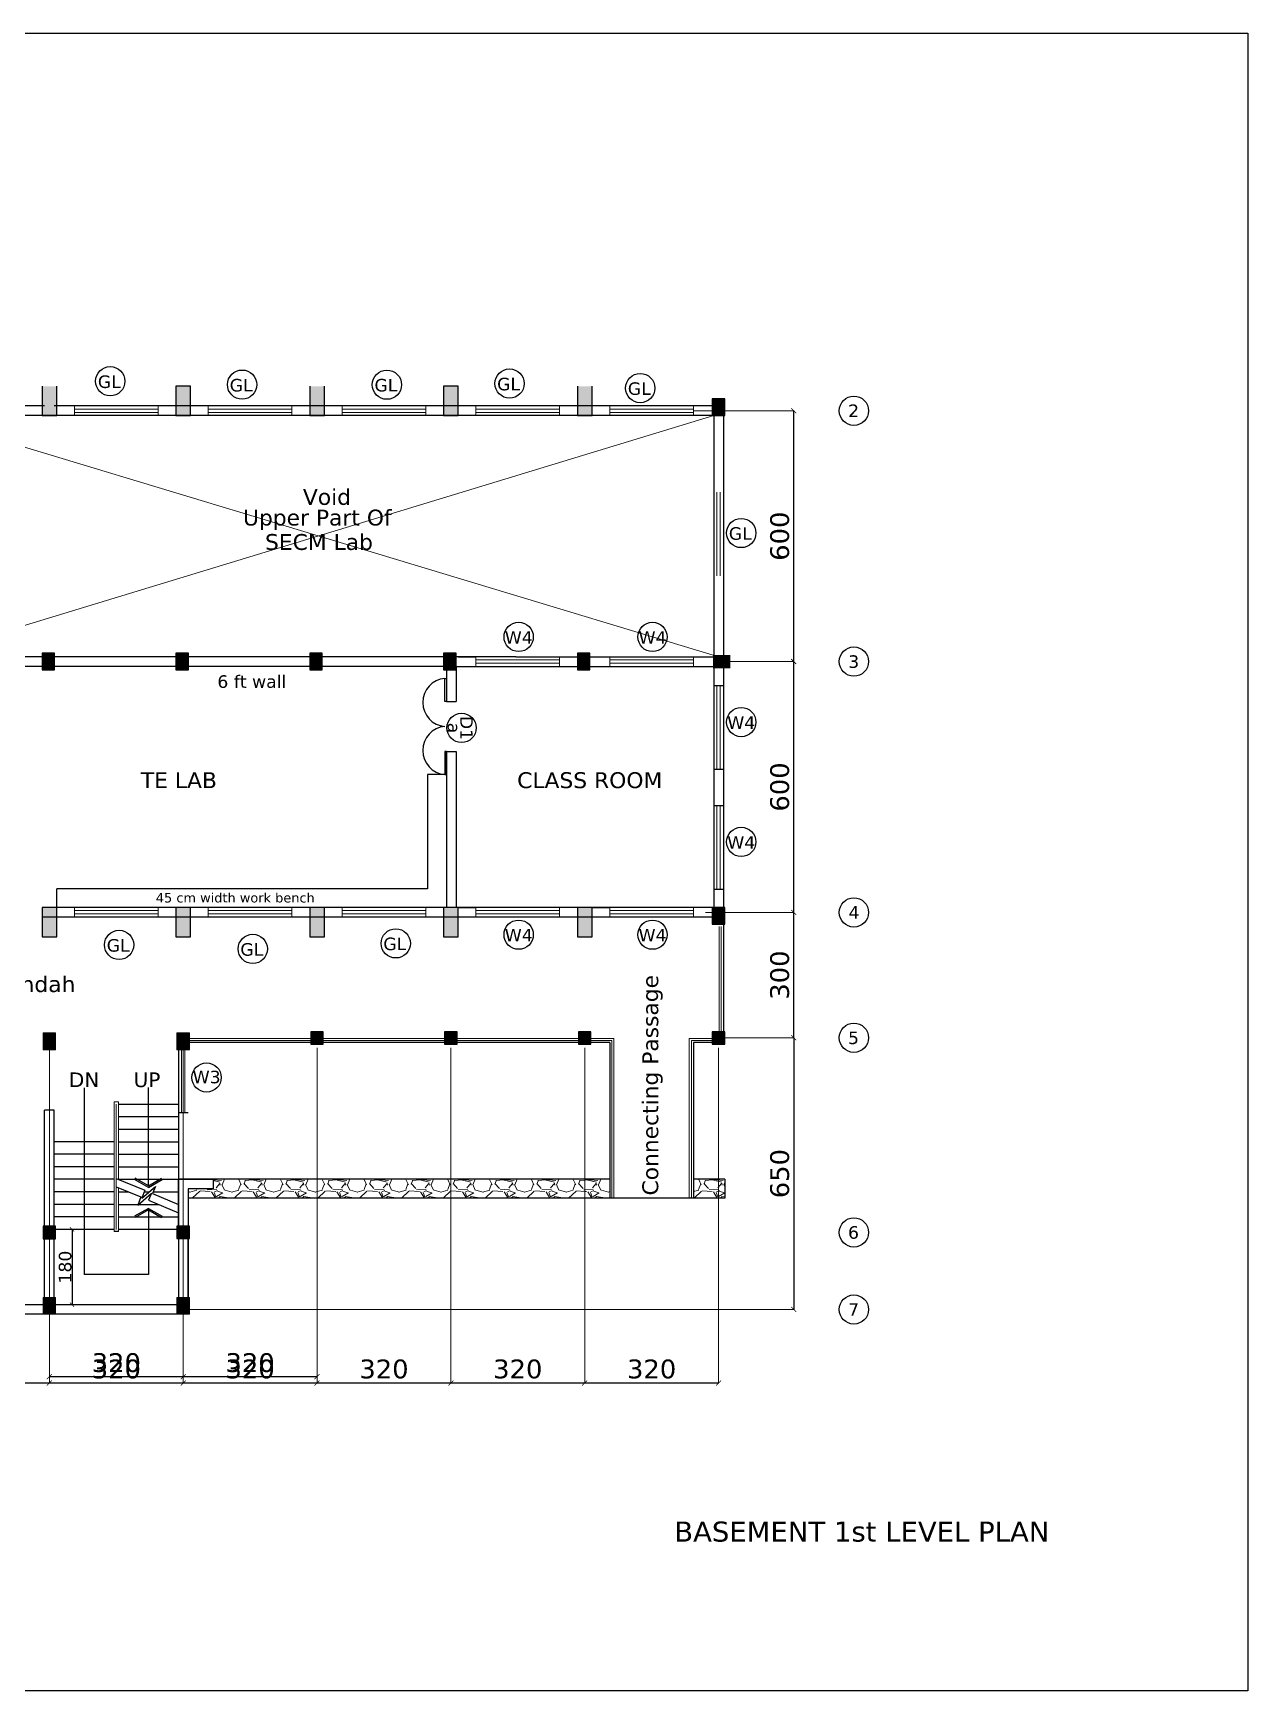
# Model space of a CAD drawing. Header units: millimetres. Extents: x 360755 to 379544, y -205643 to -201628.
# Drawn here: x 369899 to 372804, y -205643 to -201677 of the extents above; entities that cross this region are included whole.
import ezdxf
from ezdxf.enums import TextEntityAlignment as Align

# ---------------------------------------------------------------- set-up
doc = ezdxf.new("R2010")
doc.units = ezdxf.units.MM
doc.header["$LTSCALE"] = 2
doc.header["$MEASUREMENT"] = 0
doc.header["$PDMODE"] = 34
doc.linetypes.add('HIDDEN', pattern=[0.375, 0.25, -0.125])
for name, color, linetype in [('COLS', 2, 'Continuous'), ('DOOR N WINDOWS', 15, 'Continuous'), ('p col', 103, 'Continuous'), ('p door', 23, 'Continuous'), ('p wall', 43, 'Continuous'), ('TEXT', 7, 'Continuous'), ('trees', 3, 'Continuous'), ('Wall', 43, 'Continuous')]:
    doc.layers.add(name, color=color, linetype=linetype)
doc.layers.add('h ra', color=223, linetype='Continuous', lineweight=9)
doc.layers.add('hatch', color=253, linetype='Continuous', lineweight=9)
doc.styles.add('ERNATFORDIM', font='verdana.ttf')
doc.styles.add('p1', font='verdana.ttf', dxfattribs={"height": 30})
doc.styles.add('S 40', font='verdana.ttf', dxfattribs={"height": 40})
doc.styles.add('S 45', font='verdana.ttf', dxfattribs={"height": 45})
doc.styles.add('ver25', font='verdana.ttf', dxfattribs={"height": 25})
doc.dimstyles.new('S 40', dxfattribs={"dimtxt": 35, "dimasz": 12, "dimexe": 1.25, "dimexo": 0.625, "dimgap": 10, "dimtad": 1, "dimdec": 0, "dimtxsty": 'S 40', "dimblk": 'ARCHTICK', "dimcen": 2.5, "dimclrd": 96, "dimclre": 128, "dimclrt": 96, "dimadec": 0, "dimazin": 0, "dimtfac": 1, "dimtdec": 0, "dimtmove": 1, "dimatfit": 3, "dimldrblk": 'OPEN30', "dimfxl": 1, "dimlwe": 5, "dimarcsym": 0})
doc.dimstyles.get("Standard").update_dxf_attribs({"dimtxt": 0.18, "dimasz": 0.18, "dimexe": 0.18, "dimexo": 0.0625, "dimgap": 0.09, "dimtad": 0, "dimtih": 1, "dimtoh": 1, "dimdec": 4, "dimzin": 0, "dimdsep": 46, "dimtxsty": 'Standard', "dimcen": 0.09, "dimadec": 0, "dimazin": 0, "dimtfac": 1, "dimtdec": 4, "dimtofl": 0, "dimtmove": 0, "dimatfit": 3, "dimfxl": 1, "dimtolj": 1, "dimtzin": 0, "dimarcsym": 0})
pattern_1 = [(228.0128, (-57053.734, -47432.139), (-799.99982322, -900.00013416), [13.4536, -1331.9088]), (184.9697, (-57062.7343, -47442.139), (1200.00010515, 99.9991307), [23.0868, -2285.5925]), (132.5104, (-57085.7343, -47444.139), (999.999071835, -1100.00086739), [16.2788, -1611.6032]), (267.2737, (-57124.7343, -47469.139), (99.999601773, 2000.000029497), [21.0238, -2081.3558]), (292.8337, (-57125.7343, -47490.139), (-500.000990544, 1199.99964118), [20.6155, -2040.9373]), (357.2737, (-57117.7343, -47509.139), (-2000.000029497, 99.999601773), [21.0238, -2081.3558]), (37.6942, (-57096.7343, -47510.1392), (-1300.000734562, -999.999040516), [27.8029, -2752.4849]), (72.2553, (-57074.7343, -47493.1392), (700.00107627, 2199.999623124), [26.2488, -2598.6321]), (121.4296, (-57066.7343, -47468.139), (-800.00082342, 1299.99950365), [21.095, -2088.4073]), (175.2364, (-57077.734, -47450.139), (1100.00009463, -99.99915327), [24.0832, -1180.0763]), (222.3974, (-57101.7343, -47448.1392), (-1200.000735107, -1099.999208201), [31.1448, -3083.3375]), (138.8141, (-57025.734, -47470.139), (-700.00029468, 599.99973133), [10.6301, -1052.3844]), (171.4692, (-57033.7343, -47463.139), (1299.99982848, -200.000791004), [20.2237, -2002.1511]), (225, (-57053.734, -47460.14), (-1e-14, -100.000031), [14.1421, -127.2792]), (203.1986, (-57060.734, -47448.139), (499.99997307, 200.00013253), [7.6158, -753.9615]), (291.8014, (-57067.734, -47451.14), (-99.99999105, 300.0000273), [10.7703, -527.7462]), (30.9638, (-57063.734, -47461.14), (299.9998022, 200.00024835), [17.4929, -565.6023]), (161.5651, (-57048.734, -47452.14), (200.0000435, -99.9998403), [12.6491, -303.5787]), (16.3895, (-57125.7343, -47451.139), (1000.00021984, 299.99927098), [17.72, -1754.2845]), (70.3462, (-57108.7343, -47446.139), (-399.99952474, -1100.00021356), [14.8661, -1471.7408]), (293.1986, (-57048.734, -47432.139), (-200.00013253, 499.99997307), [15.2315, -746.3458]), (343.6105, (-57042.7343, -47446.139), (-1000.00021984, 299.99927098), [17.72, -1754.2845]), (339.444, (-57125.734, -47513.139), (-500.00018445, 199.99959964), [17.088, -837.3124]), (294.7751, (-57109.734, -47519.139), (-499.99921892, 1100.00034218), [14.3178, -1417.4643]), (66.8014, (-57047.734, -47532.139), (200.00013253, 499.99997307), [15.2315, -746.3458]), (17.354, (-57041.7343, -47518.139), (-1300.00020191, -399.999450226), [16.7631, -1659.5424]), (69.444, (-57096.734, -47532.139), (-199.99959964, -500.00018445), [8.544, -845.8564]), (101.3099, (-57053.734, -47532.14), (-99.9997632, 400.0000752), [5.099, -504.8029]), (165.9638, (-57054.734, -47527.14), (300.0000546, -99.9998057), [20.6155, -391.695]), (186.009, (-57074.7343, -47522.139), (999.99997509, 99.99993175), [19.105, -1891.3923]), (303.6901, (-57063.734, -47470.14), (-100.0001335, 199.9999558), [14.4222, -346.1329]), (353.1572, (-57055.7343, -47482.139), (1699.999936548, -200.000799792), [25.1794, -2492.7563]), (60.9454, (-57030.734, -47485.139), (-400.00000272, -700.00003846), [10.2956, -1019.2674]), (90, (-57025.73, -47476.14), (-100, 100), [6, -94]), (120.2564, (-57076.734, -47519.139), (399.99948868, -700.00024559), [13.8924, -1375.352]), (48.0128, (-57083.734, -47507.139), (799.99982322, 900.00013416), [26.9072, -1318.4552]), (0, (-57065.73, -47487.14), (100, 100), [26, -74]), (325.3048, (-57039.7343, -47487.139), (-999.9994259, 700.00086096), [15.8114, -1565.3274]), (254.0546, (-57026.734, -47496.139), (-99.99998893, -400.00001267), [14.5602, -713.4508]), (207.646, (-57030.7343, -47510.139), (-1899.999580718, -1000.000771317), [23.7065, -2346.9474]), (175.4261, (-57051.7343, -47521.139), (-1300.00005583, 99.999480116), [25.0799, -2482.9074])]

# ---------------------------------------------------------------- blocks, each defined once
blk = doc.blocks.new('_ArchTick')
at = {"layer": 'p col', "color": 0, "const_width": 0.15}
blk.add_lwpolyline([(-0.5, -0.5), (0.5, 0.5)], dxfattribs=at)
blk = doc.blocks.new('*D896')
at = {"layer": 'Defpoints', "color": 0}
for p in [(371506.6, -203780.5), (371718, -203780.5), (371522.4, -204080.5)]:
    blk.add_point(p, dxfattribs=at)
at = {"layer": 'Wall', "color": 128, "lineweight": 5}
for p, q in [((371507.2, -203780.5), (371719.3, -203780.5)), ((371523, -204080.5), (371719.3, -204080.5))]:
    blk.add_line(p, q, dxfattribs=at)
at = {"layer": 'Wall', "color": 96, "lineweight": -2}
blk.add_line((371718, -204080.5), (371718, -203780.5), dxfattribs=at)
at = {"layer": 'Wall', "color": 96, "lineweight": -2, "xscale": 12, "yscale": 12, "zscale": 12}
for p, rotation in [((371718, -203780.5), 90), ((371718, -204080.5), 270)]:
    blk.add_blockref('_ArchTick', p, dxfattribs=dict(at, rotation=rotation))
at = {"layer": 'Wall', "color": 96, "insert": (371684.6, -203930.5), "char_height": 45, "attachment_point": 5, "rotation": 90, "style": 'S 45'}
blk.add_mtext('300', dxfattribs=at)
blk = doc.blocks.new('_Open30')
at = {"color": 0, "linetype": 'ByBlock', "lineweight": -2}
for p, q in [((-1, 0.27), (0, 0)), ((0, 0), (-1, -0.27)), ((0, 0), (-1, 0))]:
    blk.add_line(p, q, dxfattribs=at)
blk = doc.blocks.new('*D897')
at = {"layer": 'Defpoints', "color": 0}
for p in [(371549.7, -203180.5), (371718, -203180.5), (371506.6, -203780.5)]:
    blk.add_point(p, dxfattribs=at)
at = {"layer": 'Wall', "color": 128, "lineweight": 5}
for p, q in [((371550.3, -203180.5), (371719.3, -203180.5)), ((371507.2, -203780.5), (371719.3, -203780.5))]:
    blk.add_line(p, q, dxfattribs=at)
at = {"layer": 'Wall', "color": 96, "lineweight": -2}
blk.add_line((371718, -203780.5), (371718, -203180.5), dxfattribs=at)
at = {"layer": 'Wall', "color": 96, "lineweight": -2, "xscale": 12, "yscale": 12, "zscale": 12}
for p, rotation in [((371718, -203180.5), 90), ((371718, -203780.5), 270)]:
    blk.add_blockref('_ArchTick', p, dxfattribs=dict(at, rotation=rotation))
at = {"layer": 'Wall', "color": 96, "insert": (371684.6, -203480.5), "char_height": 45, "attachment_point": 5, "rotation": 90, "style": 'S 45'}
blk.add_mtext('600', dxfattribs=at)
blk = doc.blocks.new('*D898')
at = {"layer": 'Defpoints', "color": 0}
for p in [(371478.2, -202580.5), (371718, -202580.5), (371549.7, -203180.5)]:
    blk.add_point(p, dxfattribs=at)
at = {"layer": 'Wall', "color": 128, "lineweight": 5}
for p, q in [((371478.8, -202580.5), (371719.3, -202580.5)), ((371550.3, -203180.5), (371719.3, -203180.5))]:
    blk.add_line(p, q, dxfattribs=at)
at = {"layer": 'Wall', "color": 96, "lineweight": -2}
blk.add_line((371718, -203180.5), (371718, -202580.5), dxfattribs=at)
at = {"layer": 'Wall', "color": 96, "lineweight": -2, "xscale": 12, "yscale": 12, "zscale": 12}
for p, rotation in [((371718, -202580.5), 90), ((371718, -203180.5), 270)]:
    blk.add_blockref('_ArchTick', p, dxfattribs=dict(at, rotation=rotation))
at = {"layer": 'Wall', "color": 96, "insert": (371684.6, -202880.5), "char_height": 45, "attachment_point": 5, "rotation": 90, "style": 'S 45'}
blk.add_mtext('600', dxfattribs=at)
blk = doc.blocks.new('*D899')
at = {"layer": 'Defpoints', "color": 0}
for p in [(371218.2, -204104), (371538.2, -204104), (371218.2, -204906.5)]:
    blk.add_point(p, dxfattribs=at)
at = {"layer": 'Wall', "color": 128, "lineweight": 5}
for p, q in [((371218.2, -204104.6), (371218.2, -204907.8)), ((371538.2, -204104.6), (371538.2, -204907.8))]:
    blk.add_line(p, q, dxfattribs=at)
at = {"layer": 'Wall', "color": 96, "lineweight": -2}
blk.add_line((371538.2, -204906.5), (371218.2, -204906.5), dxfattribs=at)
at = {"layer": 'Wall', "color": 96, "lineweight": -2, "xscale": 12, "yscale": 12, "zscale": 12, "rotation": 180}
blk.add_blockref('_ArchTick', (371218.2, -204906.5), dxfattribs=at)
at = {"layer": 'Wall', "color": 96, "lineweight": -2, "xscale": 12, "yscale": 12, "zscale": 12}
blk.add_blockref('_ArchTick', (371538.2, -204906.5), dxfattribs=at)
at = {"layer": 'Wall', "color": 96, "insert": (371378.2, -204873.1), "char_height": 45, "attachment_point": 5, "style": 'S 45'}
blk.add_mtext('320', dxfattribs=at)
blk = doc.blocks.new('*D900')
at = {"layer": 'Defpoints', "color": 0}
for p in [(370898.2, -204104), (371218.2, -204104), (370898.2, -204906.5)]:
    blk.add_point(p, dxfattribs=at)
at = {"layer": 'Wall', "color": 128, "lineweight": 5}
for p, q in [((370898.2, -204104.6), (370898.2, -204907.8)), ((371218.2, -204104.6), (371218.2, -204907.8))]:
    blk.add_line(p, q, dxfattribs=at)
at = {"layer": 'Wall', "color": 96, "lineweight": -2}
blk.add_line((371218.2, -204906.5), (370898.2, -204906.5), dxfattribs=at)
at = {"layer": 'Wall', "color": 96, "lineweight": -2, "xscale": 12, "yscale": 12, "zscale": 12, "rotation": 180}
blk.add_blockref('_ArchTick', (370898.2, -204906.5), dxfattribs=at)
at = {"layer": 'Wall', "color": 96, "lineweight": -2, "xscale": 12, "yscale": 12, "zscale": 12}
blk.add_blockref('_ArchTick', (371218.2, -204906.5), dxfattribs=at)
at = {"layer": 'Wall', "color": 96, "insert": (371058.2, -204873.1), "char_height": 45, "attachment_point": 5, "style": 'S 45'}
blk.add_mtext('320', dxfattribs=at)
blk = doc.blocks.new('*D901')
at = {"layer": 'Defpoints', "color": 0}
for p in [(370578.2, -204104), (370898.2, -204104), (370578.2, -204906.5)]:
    blk.add_point(p, dxfattribs=at)
at = {"layer": 'Wall', "color": 128, "lineweight": 5}
for p, q in [((370578.2, -204104.6), (370578.2, -204907.8)), ((370898.2, -204104.6), (370898.2, -204907.8))]:
    blk.add_line(p, q, dxfattribs=at)
at = {"layer": 'Wall', "color": 96, "lineweight": -2}
blk.add_line((370898.2, -204906.5), (370578.2, -204906.5), dxfattribs=at)
at = {"layer": 'Wall', "color": 96, "lineweight": -2, "xscale": 12, "yscale": 12, "zscale": 12, "rotation": 180}
blk.add_blockref('_ArchTick', (370578.2, -204906.5), dxfattribs=at)
at = {"layer": 'Wall', "color": 96, "lineweight": -2, "xscale": 12, "yscale": 12, "zscale": 12}
blk.add_blockref('_ArchTick', (370898.2, -204906.5), dxfattribs=at)
at = {"layer": 'Wall', "color": 96, "insert": (370738.2, -204873.1), "char_height": 45, "attachment_point": 5, "style": 'S 45'}
blk.add_mtext('320', dxfattribs=at)
blk = doc.blocks.new('*D902')
at = {"layer": 'Defpoints', "color": 0}
for p in [(370258.2, -204104), (370578.2, -204104), (370258.2, -204906.5)]:
    blk.add_point(p, dxfattribs=at)
at = {"layer": 'Wall', "color": 128, "lineweight": 5}
for p, q in [((370258.2, -204104.6), (370258.2, -204907.8)), ((370578.2, -204104.6), (370578.2, -204907.8))]:
    blk.add_line(p, q, dxfattribs=at)
at = {"layer": 'Wall', "color": 96, "lineweight": -2}
blk.add_line((370578.2, -204906.5), (370258.2, -204906.5), dxfattribs=at)
at = {"layer": 'Wall', "color": 96, "lineweight": -2, "xscale": 12, "yscale": 12, "zscale": 12, "rotation": 180}
blk.add_blockref('_ArchTick', (370258.2, -204906.5), dxfattribs=at)
at = {"layer": 'Wall', "color": 96, "lineweight": -2, "xscale": 12, "yscale": 12, "zscale": 12}
blk.add_blockref('_ArchTick', (370578.2, -204906.5), dxfattribs=at)
at = {"layer": 'Wall', "color": 96, "insert": (370418.2, -204873.1), "char_height": 45, "attachment_point": 5, "style": 'S 45'}
blk.add_mtext('320', dxfattribs=at)
blk = doc.blocks.new('*D903')
at = {"layer": 'Defpoints', "color": 0}
for p in [(369938.2, -204104), (370258.2, -204104), (369938.2, -204906.5)]:
    blk.add_point(p, dxfattribs=at)
at = {"layer": 'Wall', "color": 128, "lineweight": 5}
for p, q in [((369938.2, -204104.6), (369938.2, -204907.8)), ((370258.2, -204104.6), (370258.2, -204907.8))]:
    blk.add_line(p, q, dxfattribs=at)
at = {"layer": 'Wall', "color": 96, "lineweight": -2}
blk.add_line((370258.2, -204906.5), (369938.2, -204906.5), dxfattribs=at)
at = {"layer": 'Wall', "color": 96, "lineweight": -2, "xscale": 12, "yscale": 12, "zscale": 12, "rotation": 180}
blk.add_blockref('_ArchTick', (369938.2, -204906.5), dxfattribs=at)
at = {"layer": 'Wall', "color": 96, "lineweight": -2, "xscale": 12, "yscale": 12, "zscale": 12}
blk.add_blockref('_ArchTick', (370258.2, -204906.5), dxfattribs=at)
at = {"layer": 'Wall', "color": 96, "insert": (370098.2, -204873.1), "char_height": 45, "attachment_point": 5, "style": 'S 45'}
blk.add_mtext('320', dxfattribs=at)
blk = doc.blocks.new('*D904')
at = {"layer": 'Defpoints', "color": 0}
for p in [(369618.2, -204104), (369938.2, -204104), (369618.2, -204906.5)]:
    blk.add_point(p, dxfattribs=at)
at = {"layer": 'Wall', "color": 128, "lineweight": 5}
for p, q in [((369618.2, -204104.6), (369618.2, -204907.8)), ((369938.2, -204104.6), (369938.2, -204907.8))]:
    blk.add_line(p, q, dxfattribs=at)
at = {"layer": 'Wall', "color": 96, "lineweight": -2}
blk.add_line((369938.2, -204906.5), (369618.2, -204906.5), dxfattribs=at)
at = {"layer": 'Wall', "color": 96, "lineweight": -2, "xscale": 12, "yscale": 12, "zscale": 12, "rotation": 180}
blk.add_blockref('_ArchTick', (369618.2, -204906.5), dxfattribs=at)
at = {"layer": 'Wall', "color": 96, "lineweight": -2, "xscale": 12, "yscale": 12, "zscale": 12}
blk.add_blockref('_ArchTick', (369938.2, -204906.5), dxfattribs=at)
at = {"layer": 'Wall', "color": 96, "insert": (369778.2, -204873.1), "char_height": 45, "attachment_point": 5, "style": 'S 45'}
blk.add_mtext('320', dxfattribs=at)
blk = doc.blocks.new('*D910')
at = {"layer": 'Defpoints', "color": 0}
for p in [(371549.7, -204080.5), (370269.7, -204730.5), (371718, -204730.5)]:
    blk.add_point(p, dxfattribs=at)
at = {"layer": 'Wall', "color": 128, "lineweight": 5}
for p, q in [((371550.3, -204080.5), (371719.3, -204080.5)), ((370270.3, -204730.5), (371719.3, -204730.5))]:
    blk.add_line(p, q, dxfattribs=at)
at = {"layer": 'Wall', "color": 96, "lineweight": -2}
blk.add_line((371718, -204080.5), (371718, -204730.5), dxfattribs=at)
at = {"layer": 'Wall', "color": 96, "lineweight": -2, "xscale": 12, "yscale": 12, "zscale": 12}
for p, rotation in [((371718, -204080.5), 90), ((371718, -204730.5), 270)]:
    blk.add_blockref('_ArchTick', p, dxfattribs=dict(at, rotation=rotation))
at = {"layer": 'Wall', "color": 96, "insert": (371684.6, -204405.5), "char_height": 45, "attachment_point": 5, "rotation": 90, "style": 'S 45'}
blk.add_mtext('650', dxfattribs=at)
blk = doc.blocks.new('*D887')
at = {"layer": 'Defpoints', "color": 0}
for p in [(370258.2, -204104), (370578.2, -204104), (370258.2, -204891.3)]:
    blk.add_point(p, dxfattribs=at)
at = {"layer": 'Wall', "color": 128, "lineweight": 5}
for p, q in [((370258.2, -204104.6), (370258.2, -204892.6)), ((370578.2, -204104.6), (370578.2, -204892.6))]:
    blk.add_line(p, q, dxfattribs=at)
at = {"layer": 'Wall', "color": 96, "lineweight": -2}
blk.add_line((370578.2, -204891.3), (370258.2, -204891.3), dxfattribs=at)
at = {"layer": 'Wall', "color": 96, "lineweight": -2, "xscale": 12, "yscale": 12, "zscale": 12, "rotation": 180}
blk.add_blockref('_ArchTick', (370258.2, -204891.3), dxfattribs=at)
at = {"layer": 'Wall', "color": 96, "lineweight": -2, "xscale": 12, "yscale": 12, "zscale": 12}
blk.add_blockref('_ArchTick', (370578.2, -204891.3), dxfattribs=at)
at = {"layer": 'Wall', "color": 96, "insert": (370418.2, -204857.9), "char_height": 45, "attachment_point": 5, "style": 'S 45'}
blk.add_mtext('320', dxfattribs=at)
blk = doc.blocks.new('*D888')
at = {"layer": 'Defpoints', "color": 0}
for p in [(369938.2, -204104), (370258.2, -204104), (369938.2, -204891.3)]:
    blk.add_point(p, dxfattribs=at)
at = {"layer": 'Wall', "color": 128, "lineweight": 5}
for p, q in [((369938.2, -204104.6), (369938.2, -204892.6)), ((370258.2, -204104.6), (370258.2, -204892.6))]:
    blk.add_line(p, q, dxfattribs=at)
at = {"layer": 'Wall', "color": 96, "lineweight": -2}
blk.add_line((370258.2, -204891.3), (369938.2, -204891.3), dxfattribs=at)
at = {"layer": 'Wall', "color": 96, "lineweight": -2, "xscale": 12, "yscale": 12, "zscale": 12, "rotation": 180}
blk.add_blockref('_ArchTick', (369938.2, -204891.3), dxfattribs=at)
at = {"layer": 'Wall', "color": 96, "lineweight": -2, "xscale": 12, "yscale": 12, "zscale": 12}
blk.add_blockref('_ArchTick', (370258.2, -204891.3), dxfattribs=at)
at = {"layer": 'Wall', "color": 96, "insert": (370098.2, -204857.9), "char_height": 45, "attachment_point": 5, "style": 'S 45'}
blk.add_mtext('320', dxfattribs=at)
blk = doc.blocks.new('*D891')
at = {"layer": 'Defpoints', "color": 0}
for p in [(369953.2, -204539), (369953.2, -204719), (369992.3, -204719)]:
    blk.add_point(p, dxfattribs=at)
at = {"layer": 'p wall', "color": 128, "linetype": 'HIDDEN', "lineweight": 5}
for p, q in [((369988.3, -204539), (369993.6, -204539)), ((369988.3, -204719), (369993.6, -204719))]:
    blk.add_line(p, q, dxfattribs=at)
at = {"layer": 'p wall', "color": 96, "lineweight": -2}
blk.add_line((369992.3, -204539), (369992.3, -204719), dxfattribs=at)
at = {"layer": 'p wall', "color": 96, "lineweight": -2, "xscale": 10, "yscale": 10, "zscale": 10}
for p, rotation in [((369992.3, -204539), 90), ((369992.3, -204719), 270)]:
    blk.add_blockref('_ArchTick', p, dxfattribs=dict(at, rotation=rotation))
at = {"layer": 'p wall', "color": 96, "insert": (369976, -204629), "char_height": 30, "attachment_point": 5, "rotation": 90, "style": 'p1'}
blk.add_mtext('180', dxfattribs=at)

msp = doc.modelspace()

# ---------------------------------------------------------------- hatches: boundary and pattern name
at = {"layer": 'hatch', "linetype": 'Continuous'}
for points in [[(369955.7, -202592), (369920.7, -202592), (369920.7, -202522), (369955.7, -202522)], [(370275.7, -202592), (370240.7, -202592), (370240.7, -202522), (370275.7, -202522)], [(370595.7, -202592), (370560.7, -202592), (370560.7, -202522), (370595.7, -202522)], [(370915.7, -202592), (370880.7, -202592), (370880.7, -202522), (370915.7, -202522)], [(371235.7, -202592), (371200.7, -202592), (371200.7, -202522), (371235.7, -202522)], [(371553.2, -202592), (371523.2, -202592), (371523.2, -202552), (371553.2, -202552)], [(369950.7, -203200.5), (369920.7, -203200.5), (369920.7, -203160.5), (369950.7, -203160.5)], [(370270.7, -203200.5), (370240.7, -203200.5), (370240.7, -203160.5), (370270.7, -203160.5)], [(370590.7, -203200.5), (370560.7, -203200.5), (370560.7, -203160.5), (370590.7, -203160.5)], [(370910.7, -203200.5), (370880.7, -203200.5), (370880.7, -203160.5), (370910.7, -203160.5)], [(371230.7, -203200.5), (371200.7, -203200.5), (371200.7, -203160.5), (371230.7, -203160.5)], [(371525.7, -203195.5), (371525.7, -203165.5), (371565.7, -203165.5), (371565.7, -203195.5)], [(369955.7, -203839), (369920.7, -203839), (369920.7, -203769), (369955.7, -203769)], [(370275.7, -203839), (370240.7, -203839), (370240.7, -203769), (370275.7, -203769)], [(370595.7, -203839), (370560.7, -203839), (370560.7, -203769), (370595.7, -203769)], [(370915.7, -203839), (370880.7, -203839), (370880.7, -203769), (370915.7, -203769)], [(371235.7, -203839), (371200.7, -203839), (371200.7, -203769), (371235.7, -203769)], [(371553.2, -203809), (371523.2, -203809), (371523.2, -203769), (371553.2, -203769)], [(369953.2, -204109), (369923.2, -204109), (369923.2, -204069), (369953.2, -204069)], [(370273.2, -204109), (370243.2, -204109), (370243.2, -204069), (370273.2, -204069)], [(370593.2, -204096), (370563.2, -204096), (370563.2, -204066), (370593.2, -204066)], [(370913.2, -204096), (370883.2, -204096), (370883.2, -204066), (370913.2, -204066)], [(371233.2, -204096), (371203.2, -204096), (371203.2, -204066), (371233.2, -204066)], [(371553.2, -204096), (371523.2, -204096), (371523.2, -204066), (371553.2, -204066)], [(369953.2, -204561.1), (369923.2, -204561.1), (369923.2, -204531.1), (369953.2, -204531.1)], [(370273.2, -204561), (370243.2, -204561), (370243.2, -204531), (370273.2, -204531)], [(369953.2, -204742), (369923.2, -204742), (369923.2, -204702), (369953.2, -204702)], [(370273.2, -204742), (370243.2, -204742), (370243.2, -204702), (370273.2, -204702)]]:
    msp.add_hatch(color=7, dxfattribs=at).paths.add_polyline_path(points)
at = {"layer": 'p wall', "lineweight": 9}
h = msp.add_hatch(dxfattribs=at)
h.set_pattern_fill('GRAVEL', scale=100, style=0)
h.set_pattern_definition(pattern_1)
h.paths.add_polyline_path([(370578.2, -204419), (370329.7, -204419), (370329.7, -204442), (370269.7, -204442), (370269.7, -204464), (370578.2, -204464)])
h = msp.add_hatch(dxfattribs=at)
h.set_pattern_fill('GRAVEL', scale=100, style=0)
h.set_pattern_definition(pattern_1)
h.paths.add_polyline_path([(370898.2, -204419), (370578.2, -204419), (370578.2, -204464), (370898.2, -204464)])
h = msp.add_hatch(dxfattribs=at)
h.set_pattern_fill('GRAVEL', scale=100, style=0)
h.set_pattern_definition(pattern_1)
h.paths.add_polyline_path([(371218.2, -204419), (370898.2, -204419), (370898.2, -204464), (371218.2, -204464)])
h = msp.add_hatch(dxfattribs=at)
h.set_pattern_fill('GRAVEL', scale=100, style=0)
h.set_pattern_definition(pattern_1)
h.paths.add_polyline_path([(371278.2, -204464), (371278.2, -204419), (371218.2, -204419), (371218.2, -204464)])
h.paths.add_polyline_path([(371478.2, -204419), (371478.2, -204464), (371553.2, -204464), (371553.2, -204419)])

# ---------------------------------------------------------------- linework, layer by layer
at = {"color": 7}
msp.add_lwpolyline([(367195.3, -205642.8), (367195.3, -201677.1), (372803.8, -201677.1), (372803.8, -205642.8)], close=True, dxfattribs=at)
at = {"layer": 'COLS', "color": 7, "linetype": 'Continuous'}
for p, q in [((369920.7, -202522), (369920.7, -202592)), ((369955.7, -202592), (369955.7, -202522)), ((370275.7, -202522), (370240.7, -202522)), ((370240.7, -202522), (370240.7, -202592)), ((370275.7, -202592), (370275.7, -202522)), ((370560.7, -202522), (370560.7, -202592)), ((370595.7, -202592), (370595.7, -202522)), ((370915.7, -202522), (370880.7, -202522)), ((370880.7, -202522), (370880.7, -202592)), ((370915.7, -202592), (370915.7, -202522)), ((371200.7, -202522), (371200.7, -202592)), ((371235.7, -202592), (371235.7, -202522)), ((371553.2, -202552), (371523.2, -202552)), ((371523.2, -202552), (371523.2, -202592)), ((371553.2, -202592), (371553.2, -202552)), ((369920.7, -202592), (369955.7, -202592)), ((370240.7, -202592), (370275.7, -202592)), ((370560.7, -202592), (370595.7, -202592)), ((370880.7, -202592), (370915.7, -202592)), ((371200.7, -202592), (371235.7, -202592)), ((371523.2, -202592), (371553.2, -202592)), ((369950.7, -203160.5), (369920.7, -203160.5)), ((369920.7, -203160.5), (369920.7, -203200.5)), ((369950.7, -203200.5), (369950.7, -203160.5)), ((370270.7, -203160.5), (370240.7, -203160.5)), ((370240.7, -203160.5), (370240.7, -203200.5)), ((370270.7, -203200.5), (370270.7, -203160.5)), ((370590.7, -203160.5), (370560.7, -203160.5)), ((370560.7, -203160.5), (370560.7, -203200.5)), ((370590.7, -203200.5), (370590.7, -203160.5)), ((370910.7, -203160.5), (370880.7, -203160.5)), ((370880.7, -203160.5), (370880.7, -203200.5)), ((370883.2, -203160.5), (370883.2, -203200.5)), ((370910.7, -203200.5), (370910.7, -203160.5)), ((371230.7, -203160.5), (371200.7, -203160.5)), ((371200.7, -203160.5), (371200.7, -203200.5)), ((371230.7, -203200.5), (371230.7, -203160.5)), ((369920.7, -203200.5), (369950.7, -203200.5)), ((370240.7, -203200.5), (370270.7, -203200.5)), ((370560.7, -203200.5), (370590.7, -203200.5)), ((370880.7, -203200.5), (370910.7, -203200.5)), ((371200.7, -203200.5), (371230.7, -203200.5)), ((369955.7, -203769), (369920.7, -203769)), ((369920.7, -203769), (369920.7, -203839)), ((369955.7, -203839), (369955.7, -203769)), ((370275.7, -203769), (370240.7, -203769)), ((370240.7, -203769), (370240.7, -203839)), ((370275.7, -203839), (370275.7, -203769)), ((370595.7, -203769), (370560.7, -203769)), ((370560.7, -203769), (370560.7, -203839)), ((370595.7, -203839), (370595.7, -203769)), ((370915.7, -203769), (370880.7, -203769)), ((370880.7, -203769), (370880.7, -203839)), ((370915.7, -203839), (370915.7, -203769)), ((371235.7, -203769), (371200.7, -203769)), ((371200.7, -203769), (371200.7, -203839)), ((371235.7, -203839), (371235.7, -203769)), ((371553.2, -203769), (371523.2, -203769)), ((371523.2, -203769), (371523.2, -203809)), ((371553.2, -203809), (371553.2, -203769)), ((371523.2, -203809), (371553.2, -203809)), ((369920.7, -203839), (369955.7, -203839)), ((370240.7, -203839), (370275.7, -203839)), ((370560.7, -203839), (370595.7, -203839)), ((370880.7, -203839), (370915.7, -203839)), ((371200.7, -203839), (371235.7, -203839)), ((370593.2, -204066), (370563.2, -204066)), ((370563.2, -204066), (370563.2, -204096)), ((370593.2, -204096), (370593.2, -204066)), ((370913.2, -204066), (370883.2, -204066)), ((370883.2, -204066), (370883.2, -204096)), ((370913.2, -204096), (370913.2, -204066)), ((371233.2, -204066), (371203.2, -204066)), ((371203.2, -204066), (371203.2, -204096)), ((371233.2, -204096), (371233.2, -204066)), ((371553.2, -204066), (371523.2, -204066)), ((371523.2, -204066), (371523.2, -204096)), ((371553.2, -204096), (371553.2, -204066)), ((370563.2, -204096), (370593.2, -204096)), ((370883.2, -204096), (370913.2, -204096)), ((371203.2, -204096), (371233.2, -204096)), ((371523.2, -204096), (371553.2, -204096)), ((369953.2, -204531.1), (369923.2, -204531.1)), ((369923.2, -204531.1), (369923.2, -204561.1)), ((369953.2, -204561.1), (369953.2, -204531.1)), ((370273.2, -204531), (370243.2, -204531)), ((370243.2, -204531), (370243.2, -204561)), ((370273.2, -204561), (370273.2, -204531)), ((369923.2, -204561.1), (369953.2, -204561.1)), ((370243.2, -204561), (370273.2, -204561))]:
    msp.add_line(p, q, dxfattribs=at)
at = {"layer": 'COLS', "color": 7, "linetype": 'Continuous', "const_width": 2}
msp.add_lwpolyline([(371525.7, -203165.5), (371525.7, -203195.5), (371565.7, -203195.5), (371565.7, -203165.5)], close=True, dxfattribs=at)
at = {"layer": 'DOOR N WINDOWS', "color": 7, "ltscale": 8}
for points in [[(370887.7, -203220.7), (370887.7, -203275.7), (370883.7, -203275.7), (370883.7, -203220.7)], [(370887.7, -203450.7), (370887.7, -203395.7), (370883.7, -203395.7), (370883.7, -203450.7)]]:
    msp.add_lwpolyline(points, close=True, dxfattribs=at)
for centre in [(370888.5, -203278.2), (370888.5, -203393.2)]:
    msp.add_arc(centre, 57.7, 94.8418, 265.1582, dxfattribs=at)
at = {"layer": 'h ra', "color": 7, "linetype": 'Continuous', "lineweight": 13}
for p, q in [((369629.7, -202592), (371525.7, -203165.5)), ((371526.7, -202592), (369633.2, -203169))]:
    msp.add_line(p, q, dxfattribs=at)
at = {"layer": 'h ra', "color": 7, "linetype": 'Continuous'}
for p, q in [((371539.7, -203814), (371539.7, -204092)), ((371544.7, -203814), (371544.7, -204092)), ((371288.2, -204082), (370246.7, -204082)), ((371283.2, -204087), (370246.7, -204087)), ((371283.2, -204087), (371283.2, -204464)), ((371288.2, -204082), (371288.2, -204464)), ((371549.7, -204082), (371468.2, -204082)), ((371468.2, -204082), (371468.2, -204464)), ((371549.7, -204087), (371473.2, -204087)), ((371473.2, -204087), (371473.2, -204464)), ((370093.2, -204234), (370103.2, -204234)), ((370093.2, -204544), (370093.2, -204234)), ((370098.2, -204539), (370098.2, -204239)), ((370103.2, -204419), (370103.2, -204234)), ((370103.2, -204544), (370103.2, -204439))]:
    msp.add_line(p, q, dxfattribs=at)
at = {"layer": 'hatch', "color": 7, "linetype": 'Continuous'}
for points in [[(369953.2, -204109), (369923.2, -204109), (369923.2, -204069), (369953.2, -204069)], [(370273.2, -204109), (370243.2, -204109), (370243.2, -204069), (370273.2, -204069)], [(369953.2, -204742), (369923.2, -204742), (369923.2, -204702), (369953.2, -204702)], [(370273.2, -204742), (370243.2, -204742), (370243.2, -204702), (370273.2, -204702)]]:
    msp.add_lwpolyline(points, close=True, dxfattribs=at)
at = {"layer": 'p door', "color": 7, "lineweight": 15}
for p, q in [((369998.2, -202569), (369998.2, -202592)), ((370198.2, -202576.5), (369998.2, -202576.5)), ((370198.2, -202584.5), (369998.2, -202584.5)), ((370198.2, -202569), (370198.2, -202592)), ((370318.2, -202569), (370318.2, -202592)), ((370518.2, -202576.5), (370318.2, -202576.5)), ((370518.2, -202584.5), (370318.2, -202584.5)), ((370518.2, -202569), (370518.2, -202592)), ((370638.2, -202569), (370638.2, -202592)), ((370838.2, -202576.5), (370638.2, -202576.5)), ((370838.2, -202584.5), (370638.2, -202584.5)), ((370838.2, -202569), (370838.2, -202592)), ((370958.2, -202569), (370958.2, -202592)), ((371158.2, -202576.5), (370958.2, -202576.5)), ((371158.2, -202584.5), (370958.2, -202584.5)), ((371158.2, -202569), (371158.2, -202592)), ((371158.2, -202569), (371158.2, -202592)), ((371278.2, -202569), (371278.2, -202592)), ((371478.2, -202576.5), (371278.2, -202576.5)), ((371478.2, -202584.5), (371278.2, -202584.5)), ((371478.2, -202569), (371478.2, -202592)), ((371534.2, -202975), (371534.2, -202775)), ((371542.2, -202975), (371542.2, -202775)), ((370958.2, -203168.5), (370958.2, -203191.5)), ((371158.2, -203176), (370958.2, -203176)), ((371158.2, -203184), (370958.2, -203184)), ((371158.2, -203168.5), (371158.2, -203191.5)), ((371278.2, -203168.5), (371278.2, -203191.5)), ((371478.2, -203176), (371278.2, -203176)), ((371478.2, -203184), (371278.2, -203184)), ((371478.2, -203168.5), (371478.2, -203191.5)), ((371534.2, -203438.9), (371534.2, -203238.9)), ((371542.2, -203438.9), (371542.2, -203238.9)), ((371534.2, -203725.6), (371534.2, -203525.6)), ((371542.2, -203725.6), (371542.2, -203525.6)), ((369998.2, -203768.5), (369998.2, -203791.5)), ((370198.2, -203776), (369998.2, -203776)), ((370198.2, -203784), (369998.2, -203784)), ((370198.2, -203768.5), (370198.2, -203791.5)), ((370318.2, -203768.5), (370318.2, -203791.5)), ((370518.2, -203776), (370318.2, -203776)), ((370518.2, -203784), (370318.2, -203784)), ((370518.2, -203768.5), (370518.2, -203791.5)), ((370638.2, -203768.5), (370638.2, -203791.5)), ((370838.2, -203776), (370638.2, -203776)), ((370838.2, -203784), (370638.2, -203784)), ((370838.2, -203768.5), (370838.2, -203791.5)), ((370958.2, -203768.5), (370958.2, -203791.5)), ((371158.2, -203776), (370958.2, -203776)), ((371158.2, -203784), (370958.2, -203784)), ((371158.2, -203768.5), (371158.2, -203791.5)), ((371278.2, -203768.5), (371278.2, -203791.5)), ((371478.2, -203776), (371278.2, -203776)), ((371478.2, -203784), (371278.2, -203784)), ((371478.2, -203768.5), (371478.2, -203791.5)), ((370254.2, -204259), (370254.2, -204109)), ((370262.2, -204259), (370262.2, -204109))]:
    msp.add_line(p, q, dxfattribs=at)
at = {"layer": 'p wall', "color": 7, "linetype": 'Continuous'}
for p, q in [((371549.7, -202592), (368006.7, -202592)), ((369926.7, -202569), (369629.7, -202569)), ((371549.7, -202569), (369949.7, -202569)), ((371526.7, -202569), (371526.7, -203792)), ((371549.7, -202569), (371549.7, -204092)), ((371053.7, -203169), (369619.7, -203169)), ((370887.7, -203192), (370887.7, -203275.7)), ((370910.7, -203192), (370910.7, -203220.7)), ((370887.7, -203395.7), (370887.7, -203769)), ((370910.7, -203395.7), (370910.7, -203769)), ((370842.7, -203450.7), (370842.7, -203724)), ((370842.7, -203724), (369955.7, -203724)), ((370887.7, -203769), (369920.7, -203769)), ((371549.7, -203792), (369920.7, -203792)), ((370909.7, -203769), (370886.7, -203769)), ((370909.7, -203792), (370886.7, -203792)), ((371549.7, -203769), (370915.7, -203769)), ((371549.7, -203769), (371526.7, -203769)), ((371549.7, -203792), (371526.7, -203792)), ((371278.2, -204092), (370246.7, -204092)), ((370246.7, -204104), (370246.7, -204742)), ((370246.7, -204104), (370246.7, -204742)), ((371549.7, -204092), (371478.2, -204092)), ((370021.4, -204200), (370021.4, -204646.9)), ((370174.9, -204434.9), (370174.9, -204199.5)), ((370103.2, -204239), (370246.7, -204239)), ((370103.2, -204269), (370246.7, -204269)), ((370103.2, -204299), (370246.7, -204299)), ((370093.2, -204329), (369949.7, -204329)), ((370103.2, -204329), (370246.7, -204329)), ((370093.2, -204359), (369949.7, -204359)), ((370093.2, -204389), (369949.7, -204389)), ((370103.2, -204359), (370246.7, -204359)), ((370103.2, -204389), (370246.7, -204389)), ((370093.2, -204419), (369949.7, -204419)), ((370103.2, -204419), (370246.7, -204419)), ((370174.9, -204438.4), (370142, -204419.3)), ((370174.9, -204434.9), (370143.5, -204416.7)), ((370174.9, -204434.9), (370206.4, -204416.7)), ((370174.9, -204438.4), (370207.9, -204419.3)), ((371278.2, -204419), (370246.7, -204419)), ((370329.7, -204419), (370329.7, -204442)), ((371553.2, -204419), (371478.2, -204419)), ((370093.2, -204449), (369949.7, -204449)), ((370103.2, -204449), (370127.2, -204449)), ((370164.8, -204449), (370177, -204449)), ((370186.4, -204449), (370246.7, -204449)), ((370329.7, -204442), (370269.7, -204442)), ((370269.7, -204442), (370269.7, -204742)), ((371553.2, -204464), (370269.7, -204464)), ((370093.2, -204479), (369949.7, -204479)), ((370103.2, -204479), (370198.9, -204479)), ((370174.9, -204488.5), (370142, -204507.5)), ((370174.9, -204491.9), (370143.5, -204510.1)), ((370174.9, -204488.5), (370207.9, -204507.5)), ((370174.9, -204491.9), (370206.4, -204510.1)), ((370174.9, -204491.9), (370174.9, -204646.9)), ((370093.2, -204509), (369949.7, -204509)), ((370093.2, -204539), (369949.7, -204539)), ((370103.2, -204544), (370093.2, -204544)), ((370103.2, -204509), (370246.7, -204509)), ((370246.7, -204539), (370103.2, -204539)), ((370174.9, -204646.9), (370021.4, -204646.9)), ((370273.2, -204719), (369283.2, -204719)), ((370273.2, -204742), (369283.2, -204742)), ((370269.7, -204742), (369286.7, -204742)), ((370269.7, -204719), (369926.7, -204719))]:
    msp.add_line(p, q, dxfattribs=at)
at = {"layer": 'p wall', "color": 7}
for p, q in [((370880.7, -203192), (369630.7, -203192)), ((370910.7, -203192), (371526.7, -203192)), ((370915.7, -203169), (370958.2, -203169)), ((371053.7, -203169), (371526.7, -203169)), ((371526.7, -203195.5), (371526.7, -203482.2)), ((370910.7, -203220.7), (370910.7, -203275.7)), ((371526.7, -203238.9), (371526.7, -203438.9)), ((370887.7, -203275.7), (370910.7, -203275.7)), ((370887.7, -203395.7), (370910.7, -203395.7)), ((370887.7, -203450.7), (370842.7, -203450.7)), ((371526.7, -203482.2), (371526.7, -203769)), ((371526.7, -203525.6), (371526.7, -203725.6)), ((369955.7, -203769), (369955.7, -203724.1)), ((369920.7, -203769), (369920.7, -203792)), ((370915.7, -203769), (370958.2, -203769)), ((371235.7, -203769), (371278.2, -203769)), ((371278.2, -204092), (371278.2, -204464)), ((371478.2, -204092), (371478.2, -204464)), ((370246.7, -204259), (370269.7, -204259)), ((371553.2, -204419), (371553.2, -204464))]:
    msp.add_line(p, q, dxfattribs=at)
at = {"layer": 'p wall', "color": 7, "linetype": 'Continuous', "flags": 128}
for points in [[(370098.2, -204416.9), (370166.1, -204445.3)], [(370098.2, -204436.9), (370156.5, -204461.3)], [(370156.5, -204461.3), (370149.6, -204480.5), (370182.3, -204451.8), (370175.1, -204469)], [(370166.1, -204445.3), (370159.2, -204464.5), (370191.9, -204435.9), (370184.7, -204453.1)], [(370184.7, -204453.1), (370246.7, -204479)], [(370175.1, -204469), (370246.7, -204499)]]:
    msp.add_lwpolyline(points, dxfattribs=at)
at = {"layer": 'p wall', "color": 7, "linetype": 'Continuous'}
msp.add_lwpolyline([(370246.7, -204419), (370329.7, -204419), (370329.7, -204442), (370269.7, -204442), (370269.7, -204531), (370246.7, -204531), (370246.7, -204419)], dxfattribs=at)
at = {"layer": 'p wall', "color": 7}
msp.add_lwpolyline([(370246.7, -204561), (370246.7, -204702), (370269.7, -204702), (370269.7, -204561), (370246.7, -204561)], dxfattribs=at)
for centre in [(370083.8, -202509.8), (370399.1, -202518), (370745.2, -202518.1), (371038.5, -202515.3), (371351, -202526.3), (371592.5, -202872.9), (371060.3, -203121.6), (371380.3, -203121.6), (370923.8, -203339.1), (371592.5, -203325.2), (371592.5, -203612), (370105, -203858.2), (370424.6, -203867.9), (370766.4, -203854.6), (371060.3, -203833.8), (371380.3, -203833.8), (370314, -204175.5)]:
    msp.add_circle(centre, 35, dxfattribs=at)
at = {"layer": 'trees', "color": 7}
for centre in [(371861.8, -202580.5), (371861.8, -203180.5), (371861.8, -203780.5), (371861.8, -204080.5), (371861.8, -204546.1), (371861.8, -204730.5), (371861.8, -204730.5)]:
    msp.add_circle(centre, 35, dxfattribs=at)
at = {"layer": 'Wall', "color": 7}
for p, q in [((371549.7, -203238.9), (371526.7, -203238.9)), ((371549.7, -203438.9), (371526.7, -203438.9)), ((371549.7, -203525.6), (371526.7, -203525.6)), ((371549.7, -203725.6), (371526.7, -203725.6)), ((369926.7, -204719), (369926.7, -204254)), ((369949.7, -204254), (369926.7, -204254)), ((369949.7, -204719), (369949.7, -204254))]:
    msp.add_line(p, q, dxfattribs=at)

# ---------------------------------------------------------------- texts
at = {"color": 7, "style": 'p1'}
msp.add_text('BASEMENT 1st LEVEL PLAN', height=47.911, dxfattribs=at).set_placement((371880.8, -205261.8), align=Align.MIDDLE_CENTER)
at = {"layer": 'p wall', "color": 7, "style": 'ERNATFORDIM'}
for s, height, p in [('GL', 30, (370081.5, -202511)), ('GL', 30, (370396.7, -202519.3)), ('GL', 30, (370742.9, -202519.3)), ('GL', 30, (371036.2, -202516.6)), ('GL', 30, (371348.7, -202527.5)), ('GL', 30, (371590.2, -202874.1)), ('W4', 30, (371060.5, -203122.8)), ('W4', 30, (371380.5, -203122.8)), ('6 ft wall', 30, (370422.2, -203228.3)), ('W4', 30, (371592.6, -203326.5)), ('W4', 30, (371592.6, -203613.2)), ('45 cm width work bench', 22.5, (370382.7, -203745.5)), ('W4', 30, (371060.5, -203835)), ('W4', 30, (371380.5, -203835)), ('GL', 30, (370102.7, -203859.4)), ('GL', 30, (370422.2, -203869.1)), ('GL', 30, (370764.1, -203855.8)), ('W3', 30, (370314.2, -204174.3))]:
    msp.add_text(s, height=height, dxfattribs=at).set_placement(p, align=Align.MIDDLE_CENTER)
for s, p in [('D1', (370935.6, -203339.3)), ('a', (370905.6, -203339.3))]:
    msp.add_text(s, height=30, rotation=270, dxfattribs=at).set_placement(p, align=Align.MIDDLE_CENTER)
at = {"layer": 'TEXT', "color": 7}
for s, height, style, p in [('2', 30, 'ERNATFORDIM', (371861.2, -202580.5)), ('Void', 38, 'ver25', (370601.9, -202786.6)), ('Upper Part Of', 38, 'ver25', (370578.9, -202836)), ('SECM Lab', 38, 'ver25', (370582.8, -202894.4)), ('3', 30, 'ERNATFORDIM', (371861.5, -203180.5)), ('TE LAB', 38, 'ver25', (370247.8, -203464.2)), ('CLASS ROOM', 38, 'ver25', (371230.2, -203464.2)), ('4', 30, 'ERNATFORDIM', (371862.2, -203780.5)), ('300 CM Wide Verandah', 38, 'ver25', (369693.4, -203952.1)), ('5', 30, 'ERNATFORDIM', (371860.9, -204080.5)), ('DN', 35, 'p1', (370021.2, -204180.9)), ('UP', 35, 'p1', (370171.5, -204180.9)), ('6', 30, 'ERNATFORDIM', (371860.9, -204546.1)), ('7', 30, 'ERNATFORDIM', (371861.2, -204730.5))]:
    msp.add_text(s, height=height, dxfattribs=dict(at, style=style)).set_placement(p, align=Align.MIDDLE_CENTER)
at = {"layer": 'TEXT', "color": 7, "style": 'ver25'}
msp.add_text('Connecting Passage', height=38, rotation=90, dxfattribs=at).set_placement((371375, -204194), align=Align.MIDDLE_CENTER)

# ---------------------------------------------------------------- dimensions: what is measured, and where the dimension line sits
at = {"layer": 'p wall', "color": 7}
dim = msp.add_linear_dim(base=(369992.3, -204719), p1=(369953.2, -204539), p2=(369953.2, -204719), angle=90, dimstyle='Standard', override={"dimtxt": 2.5, "dimasz": 10, "dimexe": 1.25, "dimexo": 0.625, "dimgap": 0.625, "dimtad": 1, "dimtih": 0, "dimtoh": 0, "dimdec": 0, "dimzin": 8, "dimdsep": 44, "dimtxsty": 'p1', "dimblk": 'ArchTick', "dimcen": 2.5, "dimclrd": 96, "dimclre": 128, "dimclrt": 96, "dimtdec": 0, "dimtofl": 1, "dimtmove": 1, "dimfxl": 4, "dimfxlon": 1, "dimtolj": 0, "dimtzin": 8, "dimlwe": 5, "dimarcsym": 1}, dxfattribs=at)
dim.commit()
dim.dimension.update_dxf_attribs({"geometry": '*D891', "text_midpoint": (369976, -204629)})
at = {"layer": 'Wall', "color": 7}
for base, p1, p2, angle, picture, middle in [((371718, -202580.5), (371549.7, -203180.5), (371478.2, -202580.5), 90, '*D898', (371684.6, -202880.5)), ((371718, -203180.5), (371506.6, -203780.5), (371549.7, -203180.5), 90, '*D897', (371684.6, -203480.5)), ((371718, -203780.5), (371522.4, -204080.5), (371506.6, -203780.5), 90, '*D896', (371684.6, -203930.5)), ((369618.2, -204906.5), (369938.2, -204104), (369618.2, -204104), 180, '*D904', (369778.2, -204873.1)), ((369938.2, -204906.5), (370258.2, -204104), (369938.2, -204104), 180, '*D903', (370098.2, -204873.1)), ((369938.2, -204891.3), (370258.2, -204104), (369938.2, -204104), 180, '*D888', (370098.2, -204857.9)), ((370258.2, -204906.5), (370578.2, -204104), (370258.2, -204104), 180, '*D902', (370418.2, -204873.1)), ((370258.2, -204891.3), (370578.2, -204104), (370258.2, -204104), 180, '*D887', (370418.2, -204857.9)), ((371718, -204730.5), (371549.7, -204080.5), (370269.7, -204730.5), 90, '*D910', (371684.6, -204405.5)), ((370578.2, -204906.5), (370898.2, -204104), (370578.2, -204104), 180, '*D901', (370738.2, -204873.1)), ((370898.2, -204906.5), (371218.2, -204104), (370898.2, -204104), 180, '*D900', (371058.2, -204873.1)), ((371218.2, -204906.5), (371538.2, -204104), (371218.2, -204104), 180, '*D899', (371378.2, -204873.1))]:
    dim = msp.add_linear_dim(base=base, p1=p1, p2=p2, angle=angle, dimstyle='S 40', override={"dimtxsty": 'S 45'}, dxfattribs=at)
    dim.commit()
    dim.dimension.update_dxf_attribs({"geometry": picture, "text_midpoint": middle})

doc.saveas('drawing.dxf')
